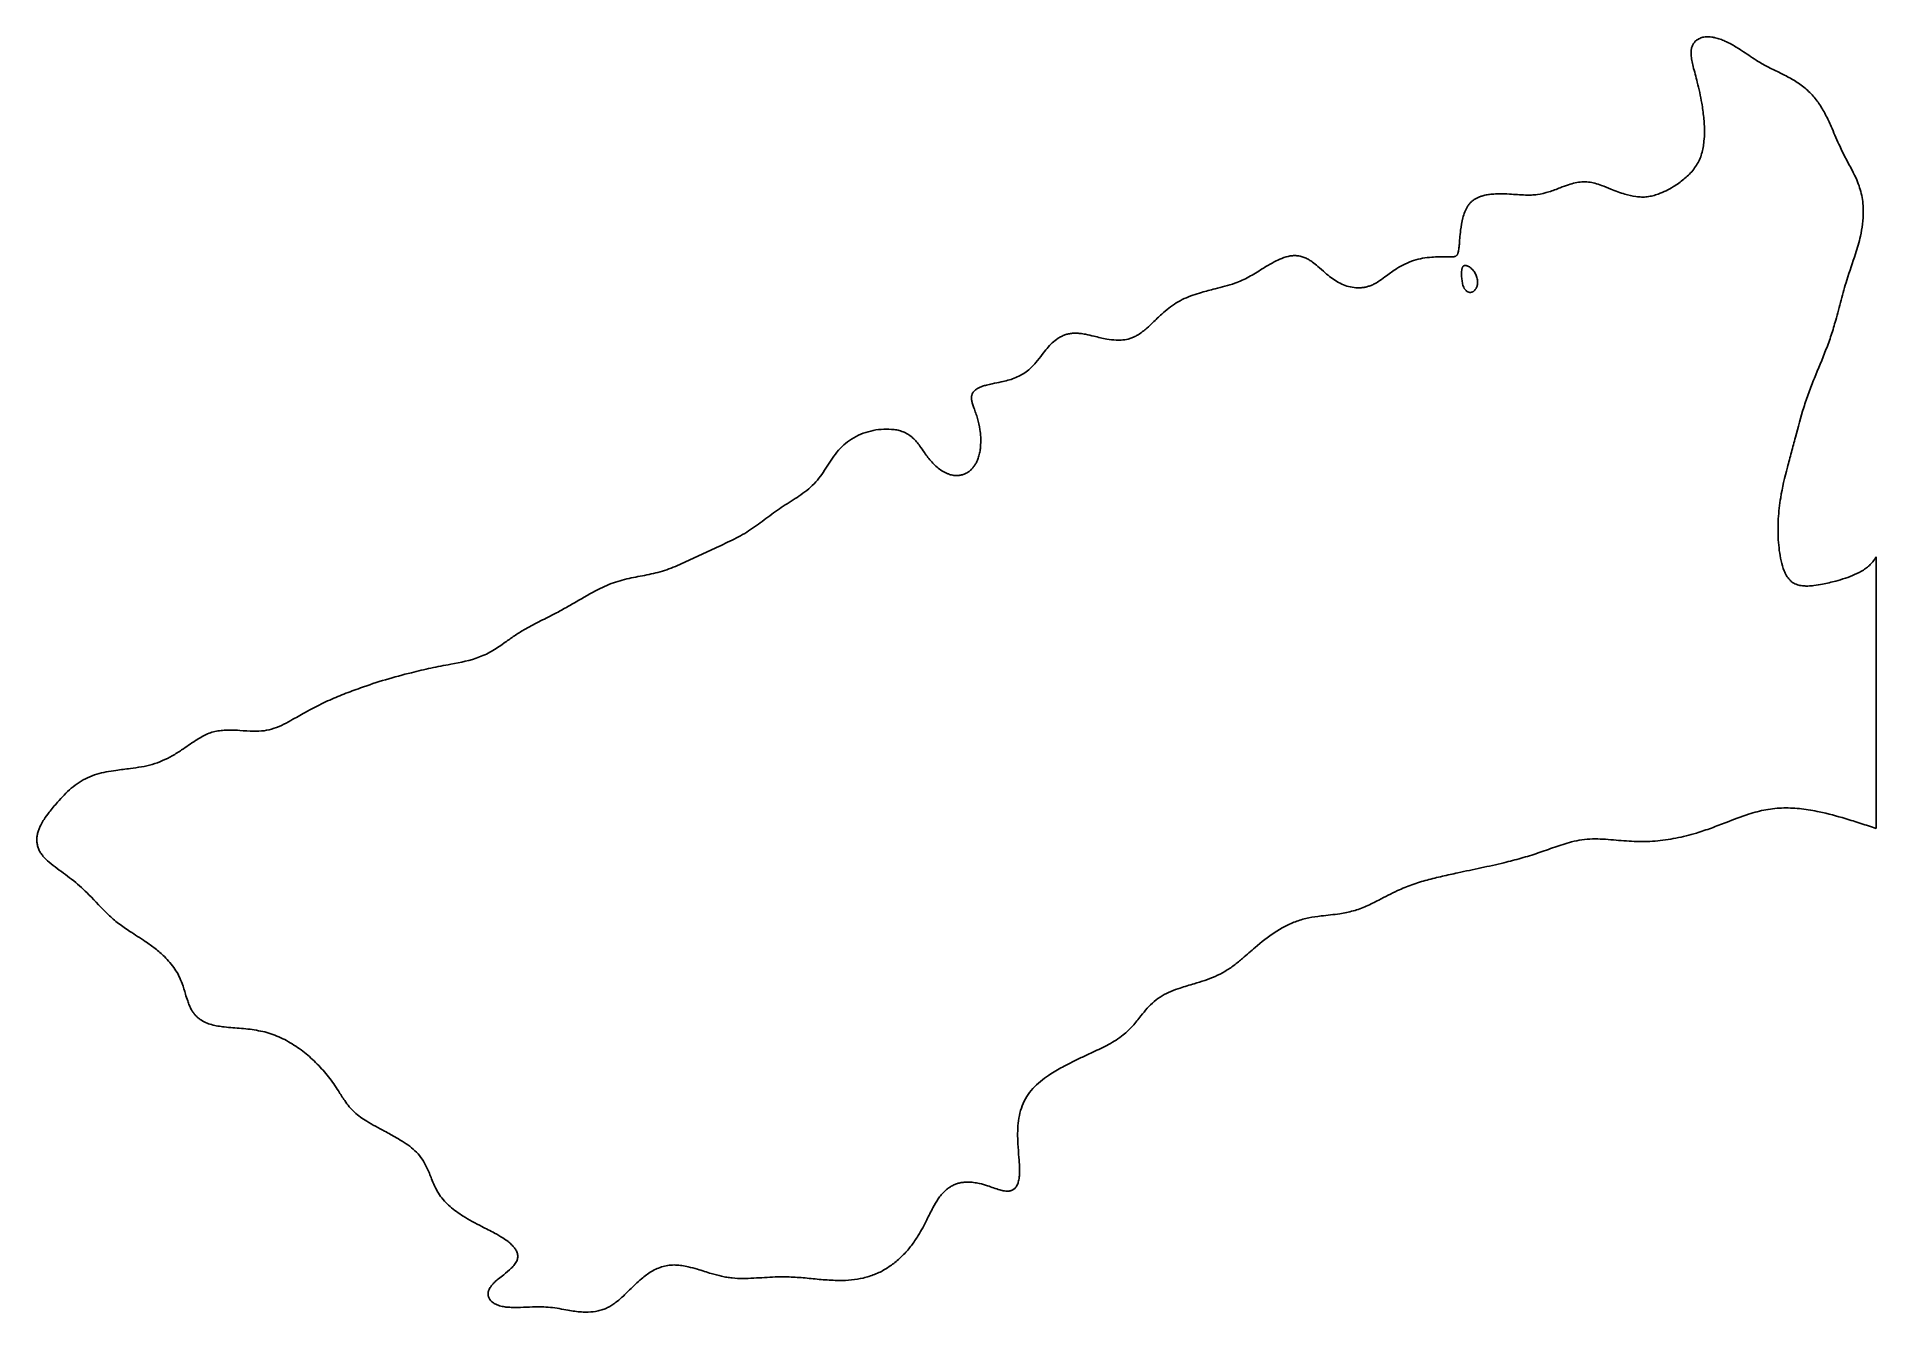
# Model space of a CAD drawing. Header units: millimetres. Extents: x 20 to 180, y -135 to -24.
import ezdxf

# ---------------------------------------------------------------- set-up
doc = ezdxf.new("R2010")
doc.units = ezdxf.units.MM
doc.layers.add('outline', color=7, linetype='Continuous')

msp = doc.modelspace()

# ---------------------------------------------------------------- linework, layer by layer
at = {"layer": 'outline'}
msp.add_line((180, -92.76), (180, -69.14), dxfattribs=at)
for points, knots in [([(180, -69.14), (179.95, -69.22), (179.89, -69.31), (179.75, -69.5), (179.66, -69.62), (179.46, -69.83), (179.36, -69.93), (179.13, -70.12), (179.01, -70.2), (178.65, -70.44), (178.39, -70.57), (177.86, -70.8), (177.59, -70.9), (177.04, -71.08), (176.76, -71.17), (176.1, -71.34), (175.72, -71.43), (175.08, -71.56), (174.83, -71.6), (174.4, -71.65), (174.23, -71.67), (173.94, -71.68), (173.82, -71.67), (173.63, -71.66), (173.55, -71.65), (173.4, -71.63), (173.33, -71.62), (173.18, -71.58), (173.11, -71.55), (172.96, -71.49), (172.89, -71.46), (172.76, -71.38), (172.7, -71.34), (172.58, -71.25), (172.52, -71.19), (172.42, -71.08), (172.37, -71.02), (172.28, -70.9), (172.23, -70.84), (172.12, -70.64), (172.05, -70.5), (171.87, -70.08), (171.79, -69.78), (171.66, -69.18), (171.61, -68.88), (171.53, -68.27), (171.5, -67.97), (171.45, -67.05), (171.45, -66.43), (171.5, -65.51), (171.53, -65.21), (171.59, -64.6), (171.64, -64.29), (171.83, -63.1), (172.04, -62.22), (172.39, -60.91), (172.5, -60.48), (172.74, -59.6), (172.85, -59.17), (173.2, -57.86), (173.43, -57), (173.83, -55.71), (173.97, -55.28), (174.28, -54.44), (174.45, -54.02), (174.95, -52.77), (175.31, -51.95), (175.79, -50.69), (175.95, -50.27), (176.23, -49.41), (176.35, -48.98), (176.64, -47.97), (176.79, -47.38), (177.1, -46.22), (177.26, -45.64), (177.68, -44.3), (177.95, -43.54), (178.36, -42.27), (178.51, -41.76), (178.7, -40.89), (178.77, -40.54), (178.86, -39.83), (178.88, -39.48), (178.87, -38.88), (178.86, -38.65), (178.82, -38.17), (178.78, -37.94), (178.69, -37.47), (178.63, -37.25), (178.49, -36.79), (178.4, -36.57), (178.19, -36.06), (178.04, -35.78), (177.8, -35.31), (177.7, -35.13), (177.5, -34.76), (177.4, -34.57), (177.11, -34.01), (176.93, -33.62), (176.52, -32.73), (176.3, -32.2), (175.92, -31.35), (175.77, -31), (175.42, -30.34), (175.23, -30.02), (174.81, -29.4), (174.58, -29.11), (174.06, -28.57), (173.78, -28.33), (173.18, -27.88), (172.86, -27.68), (172.2, -27.32), (171.87, -27.15), (171.19, -26.82), (170.85, -26.66), (170.35, -26.4), (170.18, -26.31), (169.86, -26.12), (169.7, -26.03), (169.12, -25.65), (168.71, -25.36), (168.01, -24.91), (167.72, -24.73), (167.24, -24.46), (167.04, -24.36), (166.7, -24.21), (166.56, -24.15), (166.28, -24.05), (166.14, -24.01), (165.9, -23.96), (165.8, -23.94), (165.61, -23.91), (165.51, -23.9), (165.35, -23.9), (165.28, -23.9), (165.15, -23.9), (165.08, -23.91), (164.95, -23.93), (164.89, -23.95), (164.76, -23.98), (164.7, -24.01), (164.6, -24.05), (164.56, -24.07), (164.49, -24.11), (164.45, -24.14), (164.38, -24.19), (164.34, -24.21), (164.28, -24.27), (164.24, -24.3), (164.19, -24.37), (164.16, -24.4), (164.11, -24.47), (164.08, -24.51), (164.04, -24.59), (164.02, -24.62), (163.97, -24.75), (163.94, -24.83), (163.91, -25), (163.9, -25.09), (163.89, -25.26), (163.89, -25.35), (163.9, -25.61), (163.93, -25.78), (163.99, -26.13), (164.03, -26.3), (164.13, -26.7), (164.19, -26.92), (164.31, -27.38), (164.37, -27.61), (164.58, -28.44), (164.72, -29.05), (164.89, -30.08), (164.95, -30.49), (165.03, -31.32), (165.06, -31.73), (165.06, -32.43), (165.04, -32.7), (165, -33.16), (164.97, -33.35), (164.91, -33.71), (164.86, -33.89), (164.76, -34.25), (164.7, -34.42), (164.55, -34.76), (164.46, -34.92), (164.26, -35.23), (164.15, -35.38), (163.8, -35.81), (163.54, -36.06), (162.97, -36.53), (162.67, -36.74), (162.14, -37.06), (161.93, -37.18), (161.49, -37.39), (161.26, -37.49), (160.87, -37.63), (160.72, -37.68), (160.4, -37.76), (160.24, -37.79), (159.91, -37.83), (159.75, -37.84), (159.42, -37.83), (159.26, -37.82), (158.77, -37.76), (158.45, -37.68), (157.72, -37.46), (157.31, -37.3), (156.63, -37.03), (156.36, -36.92), (155.9, -36.75), (155.71, -36.69), (155.34, -36.59), (155.15, -36.55), (154.76, -36.51), (154.57, -36.51), (154.18, -36.53), (153.99, -36.56), (153.61, -36.64), (153.42, -36.7), (152.99, -36.84), (152.75, -36.93), (152.18, -37.15), (151.86, -37.28), (151.2, -37.48), (150.86, -37.57), (150.35, -37.64), (150.18, -37.65), (149.83, -37.67), (149.66, -37.67), (149.26, -37.65), (149.03, -37.64), (148.57, -37.61), (148.33, -37.59), (147.8, -37.56), (147.49, -37.55), (146.97, -37.56), (146.77, -37.57), (146.43, -37.6), (146.29, -37.62), (146.02, -37.66), (145.89, -37.69), (145.67, -37.75), (145.58, -37.78), (145.41, -37.84), (145.33, -37.88), (145.16, -37.96), (145.09, -38.01), (144.94, -38.11), (144.86, -38.17), (144.73, -38.29), (144.67, -38.35), (144.55, -38.49), (144.49, -38.57), (144.35, -38.8), (144.27, -38.96), (144.13, -39.3), (144.08, -39.47), (143.94, -40), (143.89, -40.36), (143.81, -40.96), (143.79, -41.21), (143.75, -41.61), (143.74, -41.77), (143.72, -42.04), (143.71, -42.15), (143.68, -42.33), (143.67, -42.4), (143.65, -42.52), (143.64, -42.57), (143.62, -42.65), (143.62, -42.68), (143.6, -42.73), (143.59, -42.75), (143.58, -42.79), (143.57, -42.81), (143.55, -42.84), (143.54, -42.86), (143.51, -42.9), (143.5, -42.91), (143.46, -42.94), (143.45, -42.95), (143.41, -42.98), (143.39, -42.99), (143.35, -43), (143.33, -43.01), (143.27, -43.03), (143.23, -43.03), (143.13, -43.04), (143.07, -43.05), (142.86, -43.05), (142.71, -43.05), (142.36, -43.04), (142.15, -43.04), (141.74, -43.04), (141.54, -43.05), (141.07, -43.09), (140.8, -43.12), (140.27, -43.21), (140, -43.27), (139.49, -43.44), (139.24, -43.55), (138.75, -43.78), (138.52, -43.91), (137.98, -44.25), (137.69, -44.46), (137.21, -44.82), (137.02, -44.96), (136.69, -45.19), (136.55, -45.27), (136.32, -45.4), (136.22, -45.45), (136.02, -45.53), (135.92, -45.57), (135.72, -45.63), (135.62, -45.66), (135.41, -45.7), (135.3, -45.72), (135.09, -45.73), (134.99, -45.74), (134.67, -45.73), (134.46, -45.7), (134.04, -45.61), (133.84, -45.55), (133.45, -45.39), (133.26, -45.3), (132.71, -44.97), (132.38, -44.71), (131.84, -44.24), (131.63, -44.05), (131.27, -43.74), (131.12, -43.62), (130.86, -43.43), (130.76, -43.36), (130.54, -43.23), (130.43, -43.17), (130.2, -43.07), (130.08, -43.03), (129.84, -42.97), (129.71, -42.95), (129.46, -42.93), (129.34, -42.93), (129.08, -42.95), (128.96, -42.97), (128.59, -43.05), (128.35, -43.14), (127.89, -43.34), (127.66, -43.45), (127.15, -43.74), (126.86, -43.91), (126.19, -44.33), (125.81, -44.57), (125.22, -44.89), (125.02, -44.99), (124.62, -45.17), (124.41, -45.25), (123.63, -45.53), (123.05, -45.68), (122.08, -45.92), (121.69, -46.02), (121.05, -46.2), (120.8, -46.28), (120.29, -46.46), (120.04, -46.56), (119.56, -46.79), (119.33, -46.91), (118.87, -47.19), (118.66, -47.35), (118.24, -47.67), (118.03, -47.84), (117.57, -48.26), (117.32, -48.51), (116.89, -48.92), (116.72, -49.08), (116.42, -49.34), (116.3, -49.45), (116.05, -49.64), (115.92, -49.73), (115.69, -49.87), (115.6, -49.92), (115.41, -50.01), (115.32, -50.05), (115.12, -50.13), (115.02, -50.16), (114.72, -50.24), (114.51, -50.27), (114.16, -50.29), (114.02, -50.29), (113.6, -50.27), (113.32, -50.24), (112.68, -50.12), (112.31, -50.03), (111.7, -49.88), (111.46, -49.82), (111.05, -49.74), (110.89, -49.72), (110.61, -49.69), (110.5, -49.68), (110.28, -49.68), (110.17, -49.68), (109.95, -49.7), (109.84, -49.72), (109.62, -49.76), (109.52, -49.79), (109.31, -49.87), (109.21, -49.91), (109.01, -50.01), (108.91, -50.06), (108.63, -50.24), (108.46, -50.38), (107.98, -50.83), (107.71, -51.18), (107.26, -51.77), (107.08, -52), (106.76, -52.38), (106.62, -52.52), (106.34, -52.79), (106.19, -52.92), (105.87, -53.15), (105.7, -53.26), (105.36, -53.45), (105.18, -53.53), (104.63, -53.74), (104.25, -53.83), (103.61, -53.97), (103.35, -54.02), (102.92, -54.11), (102.75, -54.15), (102.47, -54.22), (102.35, -54.26), (102.17, -54.32), (102.1, -54.35), (101.96, -54.41), (101.89, -54.45), (101.77, -54.51), (101.73, -54.54), (101.64, -54.6), (101.6, -54.63), (101.54, -54.69), (101.52, -54.72), (101.47, -54.77), (101.45, -54.79), (101.41, -54.85), (101.39, -54.88), (101.36, -54.94), (101.34, -54.97), (101.32, -55.04), (101.31, -55.07), (101.29, -55.14), (101.29, -55.17), (101.28, -55.27), (101.28, -55.34), (101.29, -55.46), (101.29, -55.5), (101.32, -55.64), (101.34, -55.73), (101.41, -55.93), (101.45, -56.05), (101.55, -56.32), (101.6, -56.47), (101.71, -56.78), (101.76, -56.94), (101.9, -57.41), (101.97, -57.74), (102.05, -58.28), (102.07, -58.49), (102.09, -58.93), (102.09, -59.15), (102.07, -59.51), (102.06, -59.66), (102.02, -59.95), (101.99, -60.09), (101.92, -60.37), (101.88, -60.51), (101.79, -60.74), (101.75, -60.83), (101.67, -61), (101.62, -61.09), (101.51, -61.25), (101.45, -61.33), (101.33, -61.47), (101.26, -61.54), (101.11, -61.67), (101.04, -61.73), (100.87, -61.83), (100.79, -61.88), (100.61, -61.95), (100.52, -61.99), (100.33, -62.03), (100.23, -62.05), (100.04, -62.06), (99.94, -62.06), (99.78, -62.05), (99.72, -62.04), (99.52, -62.01), (99.4, -61.97), (99.2, -61.9), (99.12, -61.86), (98.88, -61.75), (98.73, -61.67), (98.45, -61.47), (98.32, -61.36), (98.06, -61.13), (97.94, -61.01), (97.59, -60.62), (97.38, -60.35), (97.05, -59.88), (96.92, -59.68), (96.7, -59.37), (96.6, -59.25), (96.41, -59.02), (96.3, -58.9), (96.08, -58.7), (95.96, -58.6), (95.71, -58.43), (95.57, -58.36), (95.29, -58.24), (95.15, -58.19), (94.85, -58.11), (94.7, -58.08), (94.25, -58.03), (93.95, -58.02), (93.34, -58.05), (93.04, -58.08), (92.44, -58.2), (92.15, -58.28), (91.57, -58.49), (91.3, -58.62), (90.53, -59.06), (90.09, -59.43), (89.52, -60.08), (89.35, -60.31), (89.03, -60.77), (88.88, -61.01), (88.57, -61.49), (88.42, -61.73), (88.09, -62.19), (87.92, -62.41), (87.54, -62.83), (87.33, -63.03), (86.9, -63.4), (86.67, -63.57), (85.99, -64.04), (85.53, -64.33), (84.84, -64.77), (84.62, -64.92), (84.17, -65.23), (83.95, -65.39), (83.29, -65.88), (82.85, -66.22), (82.18, -66.69), (81.95, -66.84), (81.49, -67.13), (81.25, -67.27), (80.51, -67.66), (80, -67.9), (78.98, -68.37), (78.48, -68.6), (77.47, -69.07), (76.97, -69.31), (76.21, -69.66), (75.96, -69.78), (75.46, -69.99), (75.2, -70.1), (74.7, -70.28), (74.45, -70.36), (73.94, -70.5), (73.68, -70.57), (72.91, -70.74), (72.39, -70.83), (71.35, -71.04), (70.83, -71.16), (69.8, -71.5), (69.29, -71.73), (68.14, -72.31), (67.51, -72.68), (66.55, -73.24), (66.23, -73.42), (65.59, -73.78), (65.27, -73.96), (64.5, -74.35), (64.06, -74.57), (63.19, -75.01), (62.76, -75.24), (62.06, -75.65), (61.78, -75.83), (61.24, -76.19), (60.98, -76.38), (60.36, -76.81), (60.01, -77.06), (59.27, -77.5), (58.88, -77.69), (57.67, -78.16), (56.82, -78.33), (55.68, -78.53), (55.39, -78.59), (54.82, -78.69), (54.53, -78.75), (53.68, -78.93), (53.11, -79.07), (51.8, -79.4), (51.05, -79.6), (49.57, -80.04), (48.84, -80.28), (47.63, -80.71), (47.15, -80.89), (46.2, -81.26), (45.73, -81.46), (44.95, -81.81), (44.64, -81.96), (44.04, -82.27), (43.74, -82.43), (43.04, -82.81), (42.64, -83.04), (41.98, -83.42), (41.71, -83.56), (41.17, -83.83), (40.89, -83.95), (40.32, -84.14), (40.02, -84.22), (39.43, -84.3), (39.12, -84.31), (38.42, -84.3), (38.01, -84.27), (37.34, -84.22), (37.07, -84.2), (36.62, -84.2), (36.44, -84.2), (36.08, -84.23), (35.9, -84.25), (35.54, -84.31), (35.37, -84.35), (35.02, -84.45), (34.86, -84.52), (34.37, -84.74), (34.06, -84.92), (33.35, -85.38), (32.96, -85.66), (32.29, -86.11), (32.02, -86.28), (31.47, -86.6), (31.18, -86.74), (30.6, -86.99), (30.29, -87.1), (29.37, -87.37), (28.74, -87.46), (27.68, -87.6), (27.26, -87.65), (26.55, -87.75), (26.27, -87.79), (25.71, -87.9), (25.44, -87.96), (24.89, -88.13), (24.63, -88.23), (24.11, -88.46), (23.87, -88.6), (23.39, -88.91), (23.17, -89.08), (22.74, -89.46), (22.53, -89.65), (22.14, -90.06), (21.95, -90.27), (21.5, -90.77), (21.26, -91.06), (20.87, -91.56), (20.72, -91.76), (20.49, -92.11), (20.41, -92.26), (20.28, -92.51), (20.23, -92.61), (20.14, -92.82), (20.1, -92.92), (20.04, -93.14), (20.01, -93.25), (19.97, -93.47), (19.96, -93.58), (19.95, -93.8), (19.96, -93.92), (19.99, -94.14), (20.01, -94.25), (20.07, -94.46), (20.12, -94.57), (20.21, -94.77), (20.27, -94.86), (20.4, -95.05), (20.47, -95.14), (20.69, -95.39), (20.85, -95.54), (21.25, -95.88), (21.49, -96.07), (21.97, -96.42), (22.21, -96.6), (22.69, -96.95), (22.93, -97.14), (23.4, -97.51), (23.62, -97.71), (24.07, -98.11), (24.28, -98.32), (25.06, -99.1), (25.59, -99.7), (26.46, -100.53), (26.76, -100.79), (27.39, -101.27), (27.72, -101.5), (28.5, -102.01), (28.95, -102.29), (29.69, -102.79), (29.98, -102.99), (30.53, -103.44), (30.8, -103.67), (31.22, -104.08), (31.39, -104.26), (31.69, -104.61), (31.84, -104.8), (32.1, -105.19), (32.22, -105.4), (32.43, -105.82), (32.52, -106.04), (32.71, -106.56), (32.8, -106.87), (32.95, -107.37), (33.01, -107.57), (33.13, -107.9), (33.18, -108.04), (33.29, -108.29), (33.35, -108.42), (33.46, -108.62), (33.51, -108.7), (33.62, -108.85), (33.68, -108.93), (33.8, -109.07), (33.87, -109.14), (34.01, -109.26), (34.08, -109.32), (34.31, -109.48), (34.47, -109.57), (34.81, -109.72), (34.99, -109.78), (35.52, -109.93), (35.89, -109.99), (36.76, -110.09), (37.26, -110.12), (38.26, -110.2), (38.76, -110.26), (39.49, -110.4), (39.73, -110.45), (40.21, -110.58), (40.44, -110.66), (41.14, -110.93), (41.58, -111.15), (42.44, -111.66), (42.85, -111.94), (43.63, -112.56), (44, -112.9), (44.7, -113.61), (45.03, -113.98), (45.5, -114.57), (45.65, -114.77), (45.93, -115.18), (46.07, -115.39), (46.38, -115.88), (46.55, -116.16), (46.87, -116.62), (47, -116.8), (47.28, -117.14), (47.44, -117.3), (47.92, -117.75), (48.28, -118.01), (48.91, -118.39), (49.17, -118.53), (49.69, -118.82), (49.95, -118.95), (50.56, -119.28), (50.9, -119.47), (51.47, -119.8), (51.7, -119.93), (52.14, -120.22), (52.35, -120.37), (52.76, -120.7), (52.95, -120.88), (53.3, -121.27), (53.46, -121.48), (53.73, -121.92), (53.85, -122.16), (54.1, -122.72), (54.22, -123.05), (54.44, -123.59), (54.54, -123.81), (54.74, -124.23), (54.86, -124.43), (55.12, -124.82), (55.26, -125), (55.57, -125.35), (55.74, -125.51), (56.27, -125.97), (56.65, -126.24), (57.57, -126.82), (58.12, -127.11), (59.04, -127.58), (59.42, -127.77), (60.03, -128.1), (60.27, -128.24), (60.66, -128.48), (60.81, -128.59), (61.05, -128.78), (61.15, -128.86), (61.29, -129), (61.35, -129.06), (61.46, -129.18), (61.51, -129.24), (61.59, -129.35), (61.62, -129.4), (61.67, -129.49), (61.7, -129.54), (61.74, -129.64), (61.76, -129.69), (61.79, -129.8), (61.8, -129.85), (61.81, -129.96), (61.81, -130.01), (61.8, -130.12), (61.78, -130.17), (61.76, -130.26), (61.75, -130.3), (61.71, -130.4), (61.67, -130.46), (61.6, -130.58), (61.56, -130.64), (61.43, -130.82), (61.33, -130.92), (61.02, -131.22), (60.8, -131.4), (60.43, -131.7), (60.27, -131.82), (60.03, -132.02), (59.93, -132.1), (59.77, -132.25), (59.71, -132.31), (59.6, -132.44), (59.54, -132.5), (59.46, -132.62), (59.43, -132.66), (59.37, -132.76), (59.34, -132.81), (59.3, -132.9), (59.28, -132.93), (59.26, -133.01), (59.25, -133.04), (59.23, -133.12), (59.23, -133.15), (59.22, -133.23), (59.22, -133.27), (59.22, -133.34), (59.23, -133.38), (59.24, -133.46), (59.25, -133.49), (59.27, -133.56), (59.29, -133.6), (59.32, -133.67), (59.34, -133.7), (59.39, -133.76), (59.41, -133.79), (59.49, -133.88), (59.54, -133.93), (59.66, -134.02), (59.73, -134.07), (59.86, -134.14), (59.93, -134.17), (60.14, -134.26), (60.29, -134.3), (60.59, -134.37), (60.74, -134.39), (61.04, -134.42), (61.2, -134.42), (61.58, -134.43), (61.81, -134.43), (62.39, -134.41), (62.74, -134.4), (63.61, -134.37), (64.13, -134.38), (64.9, -134.45), (65.16, -134.49), (65.68, -134.58), (65.93, -134.63), (66.57, -134.74), (66.96, -134.8), (67.54, -134.84), (67.74, -134.84), (68.22, -134.83), (68.51, -134.8), (68.93, -134.7), (69.07, -134.66), (69.34, -134.57), (69.48, -134.51), (69.74, -134.38), (69.86, -134.31), (70.11, -134.16), (70.23, -134.07), (70.51, -133.86), (70.68, -133.72), (71.08, -133.36), (71.3, -133.13), (71.87, -132.58), (72.21, -132.24), (72.84, -131.71), (73.13, -131.49), (73.6, -131.21), (73.76, -131.13), (74.1, -130.98), (74.27, -130.92), (74.62, -130.82), (74.81, -130.78), (75.17, -130.74), (75.36, -130.73), (75.72, -130.75), (75.91, -130.76), (76.27, -130.82), (76.46, -130.86), (76.91, -130.96), (77.18, -131.03), (77.84, -131.23), (78.24, -131.36), (78.94, -131.57), (79.24, -131.65), (79.69, -131.75), (79.85, -131.78), (80.16, -131.83), (80.31, -131.85), (81.08, -131.93), (81.71, -131.91), (82.95, -131.85), (83.57, -131.81), (84.43, -131.77), (84.66, -131.77), (85.13, -131.77), (85.36, -131.77), (86.05, -131.81), (86.51, -131.84), (87.44, -131.93), (87.9, -131.98), (88.84, -132.05), (89.31, -132.08), (90.13, -132.09), (90.48, -132.07), (91.18, -132), (91.52, -131.95), (92.2, -131.79), (92.53, -131.69), (93.17, -131.43), (93.48, -131.28), (94.07, -130.93), (94.35, -130.73), (94.89, -130.3), (95.14, -130.07), (95.62, -129.57), (95.85, -129.31), (96.27, -128.76), (96.46, -128.47), (96.92, -127.73), (97.16, -127.27), (97.57, -126.45), (97.74, -126.1), (98.06, -125.49), (98.21, -125.23), (98.46, -124.87), (98.55, -124.75), (98.79, -124.47), (98.95, -124.31), (99.2, -124.1), (99.29, -124.03), (99.48, -123.91), (99.57, -123.86), (99.77, -123.76), (99.87, -123.71), (100.08, -123.64), (100.19, -123.61), (100.41, -123.57), (100.52, -123.55), (100.74, -123.53), (100.85, -123.53), (101.13, -123.53), (101.3, -123.54), (101.63, -123.58), (101.79, -123.61), (102.2, -123.7), (102.44, -123.77), (102.85, -123.9), (103.03, -123.97), (103.39, -124.09), (103.56, -124.15), (103.88, -124.24), (104.01, -124.28), (104.22, -124.31), (104.29, -124.31), (104.43, -124.32), (104.5, -124.31), (104.61, -124.3), (104.64, -124.29), (104.71, -124.27), (104.74, -124.26), (104.81, -124.24), (104.84, -124.22), (104.9, -124.19), (104.93, -124.17), (104.99, -124.13), (105.01, -124.11), (105.07, -124.06), (105.09, -124.03), (105.13, -123.98), (105.16, -123.95), (105.2, -123.9), (105.21, -123.87), (105.26, -123.79), (105.28, -123.74), (105.32, -123.64), (105.34, -123.59), (105.37, -123.47), (105.39, -123.39), (105.42, -123.24), (105.43, -123.16), (105.46, -122.96), (105.46, -122.84), (105.47, -122.55), (105.47, -122.37), (105.45, -121.92), (105.43, -121.66), (105.37, -120.99), (105.34, -120.59), (105.29, -119.6), (105.28, -119), (105.38, -118.11), (105.43, -117.82), (105.57, -117.24), (105.66, -116.95), (105.9, -116.41), (106.04, -116.15), (106.38, -115.66), (106.57, -115.43), (106.99, -115.01), (107.21, -114.81), (107.69, -114.45), (107.93, -114.28), (108.56, -113.87), (108.95, -113.65), (109.65, -113.28), (109.95, -113.12), (110.55, -112.83), (110.86, -112.68), (111.62, -112.33), (112.08, -112.12), (112.99, -111.67), (113.44, -111.44), (114.08, -111.03), (114.29, -110.88), (114.63, -110.6), (114.77, -110.48), (115.05, -110.22), (115.18, -110.08), (115.56, -109.66), (115.79, -109.36), (116.2, -108.84), (116.38, -108.62), (116.76, -108.2), (116.96, -108), (117.39, -107.63), (117.62, -107.47), (118.11, -107.18), (118.36, -107.05), (118.89, -106.83), (119.16, -106.73), (119.83, -106.51), (120.25, -106.39), (121.28, -106.08), (121.89, -105.89), (122.77, -105.5), (123.05, -105.36), (123.6, -105.03), (123.87, -104.86), (124.38, -104.47), (124.63, -104.27), (125.24, -103.75), (125.6, -103.43), (126.51, -102.65), (127.07, -102.2), (127.97, -101.61), (128.28, -101.42), (128.92, -101.09), (129.25, -100.95), (129.93, -100.71), (130.28, -100.61), (130.98, -100.47), (131.34, -100.42), (132.24, -100.31), (132.78, -100.26), (133.72, -100.12), (134.11, -100.04), (134.7, -99.88), (134.89, -99.82), (135.27, -99.68), (135.45, -99.61), (136, -99.36), (136.36, -99.18), (136.99, -98.85), (137.26, -98.71), (137.8, -98.43), (138.08, -98.3), (138.77, -97.98), (139.18, -97.81), (140.04, -97.5), (140.48, -97.37), (141.36, -97.13), (141.81, -97.02), (142.7, -96.82), (143.15, -96.72), (144.27, -96.48), (144.94, -96.34), (146.28, -96.05), (146.95, -95.9), (148.11, -95.62), (148.61, -95.49), (149.6, -95.21), (150.09, -95.06), (151.06, -94.73), (151.54, -94.56), (152.51, -94.22), (153, -94.06), (153.79, -93.86), (154.09, -93.8), (154.7, -93.71), (155, -93.69), (155.92, -93.66), (156.53, -93.71), (157.74, -93.81), (158.34, -93.86), (159.25, -93.9), (159.55, -93.91), (160.16, -93.9), (160.46, -93.89), (161.37, -93.81), (161.97, -93.72), (163.17, -93.49), (163.77, -93.34), (164.79, -93.03), (165.23, -92.88), (166.09, -92.57), (166.51, -92.4), (167.59, -91.99), (168.24, -91.74), (169.39, -91.36), (169.89, -91.23), (170.92, -91.04), (171.44, -90.99), (172.48, -90.97), (172.99, -91), (174.03, -91.12), (174.54, -91.21), (175.81, -91.48), (176.56, -91.68), (177.76, -92.04), (178.21, -92.18), (179.11, -92.47), (179.55, -92.61), (180, -92.76)], [0, 0, 0, 0, 0.000655, 0.000655, 0.001618, 0.001618, 0.002581, 0.002581, 0.003545, 0.003545, 0.005465, 0.005465, 0.007386, 0.007386, 0.009309, 0.009309, 0.011889, 0.011889, 0.013608, 0.013608, 0.014754, 0.014754, 0.015517, 0.015517, 0.016026, 0.016026, 0.016535, 0.016535, 0.017043, 0.017043, 0.01755, 0.01755, 0.018057, 0.018057, 0.018565, 0.018565, 0.019073, 0.019073, 0.019582, 0.019582, 0.020597, 0.020597, 0.022625, 0.022625, 0.024654, 0.024654, 0.026683, 0.026683, 0.030752, 0.030752, 0.032786, 0.032786, 0.03482, 0.03482, 0.0408, 0.0408, 0.043787, 0.043787, 0.046774, 0.046774, 0.052719, 0.052719, 0.055695, 0.055695, 0.058671, 0.058671, 0.064622, 0.064622, 0.067602, 0.067602, 0.070582, 0.070582, 0.07457, 0.07457, 0.078558, 0.078558, 0.08388, 0.08388, 0.087418, 0.087418, 0.089775, 0.089775, 0.092126, 0.092126, 0.093698, 0.093698, 0.095269, 0.095269, 0.096839, 0.096839, 0.09841, 0.09841, 0.100507, 0.100507, 0.101904, 0.101904, 0.103302, 0.103302, 0.106098, 0.106098, 0.109834, 0.109834, 0.112321, 0.112321, 0.114798, 0.114798, 0.117267, 0.117267, 0.119737, 0.119737, 0.122224, 0.122224, 0.124695, 0.124695, 0.127198, 0.127198, 0.128445, 0.128445, 0.129686, 0.129686, 0.133018, 0.133018, 0.13523, 0.13523, 0.136702, 0.136702, 0.137684, 0.137684, 0.138663, 0.138663, 0.139317, 0.139317, 0.13997, 0.13997, 0.140406, 0.140406, 0.140841, 0.140841, 0.141276, 0.141276, 0.141711, 0.141711, 0.142002, 0.142002, 0.142292, 0.142292, 0.142583, 0.142583, 0.142873, 0.142873, 0.143163, 0.143163, 0.143454, 0.143454, 0.143744, 0.143744, 0.144321, 0.144321, 0.1449, 0.1449, 0.145481, 0.145481, 0.14664, 0.14664, 0.147798, 0.147798, 0.149353, 0.149353, 0.150908, 0.150908, 0.155049, 0.155049, 0.15781, 0.15781, 0.160565, 0.160565, 0.162403, 0.162403, 0.163629, 0.163629, 0.164853, 0.164853, 0.166075, 0.166075, 0.167296, 0.167296, 0.168518, 0.168518, 0.170945, 0.170945, 0.173384, 0.173384, 0.175016, 0.175016, 0.176646, 0.176646, 0.177734, 0.177734, 0.17882, 0.17882, 0.179906, 0.179906, 0.180993, 0.180993, 0.183159, 0.183159, 0.186065, 0.186065, 0.188006, 0.188006, 0.189298, 0.189298, 0.190583, 0.190583, 0.191864, 0.191864, 0.19315, 0.19315, 0.19444, 0.19444, 0.196165, 0.196165, 0.198462, 0.198462, 0.200744, 0.200744, 0.201884, 0.201884, 0.203025, 0.203025, 0.204557, 0.204557, 0.206091, 0.206091, 0.208131, 0.208131, 0.209491, 0.209491, 0.210399, 0.210399, 0.211304, 0.211304, 0.211909, 0.211909, 0.212513, 0.212513, 0.213115, 0.213115, 0.213718, 0.213718, 0.21432, 0.21432, 0.214924, 0.214924, 0.216123, 0.216123, 0.217329, 0.217329, 0.219743, 0.219743, 0.221359, 0.221359, 0.222436, 0.222436, 0.223154, 0.223154, 0.223633, 0.223633, 0.223951, 0.223951, 0.224164, 0.224164, 0.224305, 0.224305, 0.224447, 0.224447, 0.224588, 0.224588, 0.224728, 0.224728, 0.224868, 0.224868, 0.225009, 0.225009, 0.22515, 0.22515, 0.225432, 0.225432, 0.22581, 0.22581, 0.22682, 0.22682, 0.22817, 0.22817, 0.229518, 0.229518, 0.231312, 0.231312, 0.233101, 0.233101, 0.234889, 0.234889, 0.236677, 0.236677, 0.239065, 0.239065, 0.240658, 0.240658, 0.241716, 0.241716, 0.242423, 0.242423, 0.243129, 0.243129, 0.243834, 0.243834, 0.244539, 0.244539, 0.245244, 0.245244, 0.246643, 0.246643, 0.248046, 0.248046, 0.249453, 0.249453, 0.252263, 0.252263, 0.254155, 0.254155, 0.255413, 0.255413, 0.256252, 0.256252, 0.257089, 0.257089, 0.257923, 0.257923, 0.258756, 0.258756, 0.259591, 0.259591, 0.260427, 0.260427, 0.262095, 0.262095, 0.263771, 0.263771, 0.266008, 0.266008, 0.268981, 0.268981, 0.270453, 0.270453, 0.27193, 0.27193, 0.275897, 0.275897, 0.278554, 0.278554, 0.280325, 0.280325, 0.282093, 0.282093, 0.28386, 0.28386, 0.28562, 0.28562, 0.287375, 0.287375, 0.289737, 0.289737, 0.29131, 0.29131, 0.292358, 0.292358, 0.293403, 0.293403, 0.294101, 0.294101, 0.294798, 0.294798, 0.295495, 0.295495, 0.296879, 0.296879, 0.297809, 0.297809, 0.299664, 0.299664, 0.302149, 0.302149, 0.303805, 0.303805, 0.304907, 0.304907, 0.305641, 0.305641, 0.306375, 0.306375, 0.307108, 0.307108, 0.30784, 0.30784, 0.308573, 0.308573, 0.309307, 0.309307, 0.310764, 0.310764, 0.31369, 0.31369, 0.31565, 0.31565, 0.316955, 0.316955, 0.318256, 0.318256, 0.319556, 0.319556, 0.320856, 0.320856, 0.323452, 0.323452, 0.325198, 0.325198, 0.326362, 0.326362, 0.327137, 0.327137, 0.327654, 0.327654, 0.328169, 0.328169, 0.328513, 0.328513, 0.328856, 0.328856, 0.329086, 0.329086, 0.329315, 0.329315, 0.329543, 0.329543, 0.329772, 0.329772, 0.330001, 0.330001, 0.330229, 0.330229, 0.330684, 0.330684, 0.33099, 0.33099, 0.331601, 0.331601, 0.332418, 0.332418, 0.333507, 0.333507, 0.334596, 0.334596, 0.336767, 0.336767, 0.338216, 0.338216, 0.339665, 0.339665, 0.340632, 0.340632, 0.341597, 0.341597, 0.342561, 0.342561, 0.343205, 0.343205, 0.343848, 0.343848, 0.344491, 0.344491, 0.345133, 0.345133, 0.345775, 0.345775, 0.346417, 0.346417, 0.347059, 0.347059, 0.347701, 0.347701, 0.348344, 0.348344, 0.348774, 0.348774, 0.349631, 0.349631, 0.350204, 0.350204, 0.351345, 0.351345, 0.352488, 0.352488, 0.353633, 0.353633, 0.355919, 0.355919, 0.357448, 0.357448, 0.358466, 0.358466, 0.35948, 0.35948, 0.360489, 0.360489, 0.361496, 0.361496, 0.362503, 0.362503, 0.363514, 0.363514, 0.365519, 0.365519, 0.367535, 0.367535, 0.369554, 0.369554, 0.371574, 0.371574, 0.375397, 0.375397, 0.377275, 0.377275, 0.379147, 0.379147, 0.381024, 0.381024, 0.382903, 0.382903, 0.384786, 0.384786, 0.386668, 0.386668, 0.390269, 0.390269, 0.392076, 0.392076, 0.393886, 0.393886, 0.397509, 0.397509, 0.399324, 0.399324, 0.401139, 0.401139, 0.404864, 0.404864, 0.408565, 0.408565, 0.412239, 0.412239, 0.414065, 0.414065, 0.415882, 0.415882, 0.417633, 0.417633, 0.419377, 0.419377, 0.422861, 0.422861, 0.42642, 0.42642, 0.430056, 0.430056, 0.43494, 0.43494, 0.437386, 0.437386, 0.439821, 0.439821, 0.443075, 0.443075, 0.44631, 0.44631, 0.448461, 0.448461, 0.450611, 0.450611, 0.453472, 0.453472, 0.456317, 0.456317, 0.46204, 0.46204, 0.463989, 0.463989, 0.465927, 0.465927, 0.469772, 0.469772, 0.474904, 0.474904, 0.480005, 0.480005, 0.483384, 0.483384, 0.486773, 0.486773, 0.489028, 0.489028, 0.491291, 0.491291, 0.494314, 0.494314, 0.496328, 0.496328, 0.498334, 0.498334, 0.500326, 0.500326, 0.502329, 0.502329, 0.505018, 0.505018, 0.50681, 0.50681, 0.508003, 0.508003, 0.509195, 0.509195, 0.510385, 0.510385, 0.511575, 0.511575, 0.513953, 0.513953, 0.517142, 0.517142, 0.519265, 0.519265, 0.521383, 0.521383, 0.523499, 0.523499, 0.527726, 0.527726, 0.530558, 0.530558, 0.532445, 0.532445, 0.534326, 0.534326, 0.536202, 0.536202, 0.538077, 0.538077, 0.539956, 0.539956, 0.541838, 0.541838, 0.543718, 0.543718, 0.546234, 0.546234, 0.54791, 0.54791, 0.549027, 0.549027, 0.549772, 0.549772, 0.550516, 0.550516, 0.551259, 0.551259, 0.552, 0.552, 0.552741, 0.552741, 0.553482, 0.553482, 0.554222, 0.554222, 0.554964, 0.554964, 0.555708, 0.555708, 0.557193, 0.557193, 0.559181, 0.559181, 0.561162, 0.561162, 0.563143, 0.563143, 0.565126, 0.565126, 0.567108, 0.567108, 0.572421, 0.572421, 0.575051, 0.575051, 0.577676, 0.577676, 0.581216, 0.581216, 0.583571, 0.583571, 0.585923, 0.585923, 0.587492, 0.587492, 0.589057, 0.589057, 0.590621, 0.590621, 0.592188, 0.592188, 0.594284, 0.594284, 0.595682, 0.595682, 0.596612, 0.596612, 0.59754, 0.59754, 0.59816, 0.59816, 0.598779, 0.598779, 0.599398, 0.599398, 0.600017, 0.600017, 0.601246, 0.601246, 0.602481, 0.602481, 0.604953, 0.604953, 0.608268, 0.608268, 0.611574, 0.611574, 0.613215, 0.613215, 0.614856, 0.614856, 0.618149, 0.618149, 0.621447, 0.621447, 0.62475, 0.62475, 0.628056, 0.628056, 0.629709, 0.629709, 0.63136, 0.63136, 0.633569, 0.633569, 0.635037, 0.635037, 0.636502, 0.636502, 0.639416, 0.639416, 0.641375, 0.641375, 0.643336, 0.643336, 0.64595, 0.64595, 0.647692, 0.647692, 0.649429, 0.649429, 0.651158, 0.651158, 0.652885, 0.652885, 0.654624, 0.654624, 0.656957, 0.656957, 0.658509, 0.658509, 0.660056, 0.660056, 0.6616, 0.6616, 0.663145, 0.663145, 0.666226, 0.666226, 0.670351, 0.670351, 0.67311, 0.67311, 0.674944, 0.674944, 0.676165, 0.676165, 0.676979, 0.676979, 0.677522, 0.677522, 0.678063, 0.678063, 0.678425, 0.678425, 0.678786, 0.678786, 0.679146, 0.679146, 0.679504, 0.679504, 0.679862, 0.679862, 0.68022, 0.68022, 0.68046, 0.68046, 0.680938, 0.680938, 0.681417, 0.681417, 0.682367, 0.682367, 0.68426, 0.68426, 0.685534, 0.685534, 0.686384, 0.686384, 0.686952, 0.686952, 0.687518, 0.687518, 0.687896, 0.687896, 0.688273, 0.688273, 0.688525, 0.688525, 0.688777, 0.688777, 0.689028, 0.689028, 0.689279, 0.689279, 0.68953, 0.68953, 0.689782, 0.689782, 0.690033, 0.690033, 0.690286, 0.690286, 0.690539, 0.690539, 0.691041, 0.691041, 0.691547, 0.691547, 0.692055, 0.692055, 0.693064, 0.693064, 0.69408, 0.69408, 0.695099, 0.695099, 0.696628, 0.696628, 0.698928, 0.698928, 0.702375, 0.702375, 0.704099, 0.704099, 0.705833, 0.705833, 0.708413, 0.708413, 0.7097, 0.7097, 0.711609, 0.711609, 0.712571, 0.712571, 0.713532, 0.713532, 0.714492, 0.714492, 0.715451, 0.715451, 0.71688, 0.71688, 0.719, 0.719, 0.722134, 0.722134, 0.724516, 0.724516, 0.725731, 0.725731, 0.726948, 0.726948, 0.728166, 0.728166, 0.729386, 0.729386, 0.73061, 0.73061, 0.731836, 0.731836, 0.73368, 0.73368, 0.736455, 0.736455, 0.738507, 0.738507, 0.739539, 0.739539, 0.740573, 0.740573, 0.744687, 0.744687, 0.748822, 0.748822, 0.750363, 0.750363, 0.7519, 0.7519, 0.754961, 0.754961, 0.75806, 0.75806, 0.761169, 0.761169, 0.763494, 0.763494, 0.765808, 0.765808, 0.768106, 0.768106, 0.770386, 0.770386, 0.772655, 0.772655, 0.774928, 0.774928, 0.77722, 0.77722, 0.779518, 0.779518, 0.782964, 0.782964, 0.785577, 0.785577, 0.787538, 0.787538, 0.788519, 0.788519, 0.789982, 0.789982, 0.790717, 0.790717, 0.791452, 0.791452, 0.792187, 0.792187, 0.792922, 0.792922, 0.793658, 0.793658, 0.794394, 0.794394, 0.795498, 0.795498, 0.796603, 0.796603, 0.798259, 0.798259, 0.799504, 0.799504, 0.800749, 0.800749, 0.801676, 0.801676, 0.802141, 0.802141, 0.802603, 0.802603, 0.802835, 0.802835, 0.803067, 0.803067, 0.803299, 0.803299, 0.80353, 0.80353, 0.803762, 0.803762, 0.803994, 0.803994, 0.804226, 0.804226, 0.804459, 0.804459, 0.804807, 0.804807, 0.805156, 0.805156, 0.805678, 0.805678, 0.806202, 0.806202, 0.806987, 0.806987, 0.808166, 0.808166, 0.809937, 0.809937, 0.81259, 0.81259, 0.816533, 0.816533, 0.818512, 0.818512, 0.820484, 0.820484, 0.82245, 0.82245, 0.824417, 0.824417, 0.826393, 0.826393, 0.828377, 0.828377, 0.831352, 0.831352, 0.833588, 0.833588, 0.835822, 0.835822, 0.839168, 0.839168, 0.842524, 0.842524, 0.8442, 0.8442, 0.845449, 0.845449, 0.846699, 0.846699, 0.849217, 0.849217, 0.851087, 0.851087, 0.852963, 0.852963, 0.854839, 0.854839, 0.856721, 0.856721, 0.858611, 0.858611, 0.861458, 0.861458, 0.865708, 0.865708, 0.867824, 0.867824, 0.86994, 0.86994, 0.872059, 0.872059, 0.875239, 0.875239, 0.879995, 0.879995, 0.882381, 0.882381, 0.884768, 0.884768, 0.887157, 0.887157, 0.889554, 0.889554, 0.893148, 0.893148, 0.895822, 0.895822, 0.897154, 0.897154, 0.898479, 0.898479, 0.901159, 0.901159, 0.903174, 0.903174, 0.905189, 0.905189, 0.908194, 0.908194, 0.911222, 0.911222, 0.914257, 0.914257, 0.917304, 0.917304, 0.921842, 0.921842, 0.926365, 0.926365, 0.929775, 0.929775, 0.933178, 0.933178, 0.936569, 0.936569, 0.939962, 0.939962, 0.941988, 0.941988, 0.944018, 0.944018, 0.948063, 0.948063, 0.952065, 0.952065, 0.954066, 0.954066, 0.956065, 0.956065, 0.960117, 0.960117, 0.964168, 0.964168, 0.967211, 0.967211, 0.970234, 0.970234, 0.974832, 0.974832, 0.978281, 0.978281, 0.981723, 0.981723, 0.985163, 0.985163, 0.988605, 0.988605, 0.993757, 0.993757, 0.99689, 0.99689, 1, 1, 1, 1]), ([(144.44, -46.07), (144.44, -46.07), (144.44, -46.07), (144.41, -46.05), (144.38, -46.03), (144.33, -45.99), (144.3, -45.97), (144.26, -45.92), (144.24, -45.89), (144.18, -45.81), (144.14, -45.75), (144.09, -45.62), (144.06, -45.56), (144, -45.36), (143.98, -45.22), (143.94, -44.95), (143.93, -44.81), (143.92, -44.58), (143.92, -44.49), (143.93, -44.33), (143.93, -44.27), (143.94, -44.17), (143.95, -44.13), (143.96, -44.06), (143.97, -44.04), (143.98, -43.99), (143.99, -43.98), (144, -43.95), (144.01, -43.94), (144.02, -43.92), (144.02, -43.91), (144.04, -43.89), (144.05, -43.88), (144.06, -43.86), (144.07, -43.85), (144.09, -43.83), (144.1, -43.83), (144.12, -43.81), (144.13, -43.81), (144.15, -43.8), (144.17, -43.8), (144.19, -43.79), (144.2, -43.79), (144.24, -43.79), (144.26, -43.79), (144.3, -43.79), (144.32, -43.8), (144.36, -43.81), (144.4, -43.82), (144.46, -43.84), (144.49, -43.85), (144.57, -43.9), (144.63, -43.93), (144.73, -44.01), (144.78, -44.05), (144.87, -44.14), (144.92, -44.19), (145, -44.29), (145.03, -44.35), (145.1, -44.46), (145.13, -44.51), (145.18, -44.63), (145.21, -44.69), (145.25, -44.81), (145.27, -44.88), (145.29, -45), (145.3, -45.07), (145.31, -45.2), (145.31, -45.26), (145.3, -45.37), (145.3, -45.41), (145.29, -45.5), (145.28, -45.54), (145.25, -45.62), (145.24, -45.66), (145.21, -45.73), (145.2, -45.76), (145.17, -45.81), (145.16, -45.83), (145.13, -45.88), (145.11, -45.9), (145.07, -45.95), (145.05, -45.97), (145.02, -46), (145, -46.01), (144.97, -46.03), (144.95, -46.05), (144.92, -46.07), (144.9, -46.07), (144.87, -46.09), (144.85, -46.1), (144.82, -46.11), (144.8, -46.11), (144.76, -46.12), (144.74, -46.12), (144.7, -46.13), (144.68, -46.13), (144.64, -46.13), (144.63, -46.13), (144.59, -46.12), (144.57, -46.12), (144.53, -46.11), (144.51, -46.1), (144.48, -46.09), (144.46, -46.08), (144.44, -46.07)], [0, 0, 0, 0, 0.000496, 0.000496, 0.103622, 0.103622, 0.207011, 0.207011, 0.310628, 0.310628, 0.516764, 0.516764, 0.724044, 0.724044, 1.137804, 1.137804, 1.552966, 1.552966, 1.830092, 1.830092, 2.01478, 2.01478, 2.137817, 2.137817, 2.219807, 2.219807, 2.274482, 2.274482, 2.310962, 2.310962, 2.347391, 2.347391, 2.383749, 2.383749, 2.420031, 2.420031, 2.456268, 2.456268, 2.49252, 2.49252, 2.528835, 2.528835, 2.565222, 2.565222, 2.637607, 2.637607, 2.686238, 2.686238, 2.78324, 2.78324, 2.880463, 2.880463, 3.074199, 3.074199, 3.268232, 3.268232, 3.462375, 3.462375, 3.656602, 3.656602, 3.850906, 3.850906, 4.045198, 4.045198, 4.23939, 4.23939, 4.433423, 4.433423, 4.627311, 4.627311, 4.756924, 4.756924, 4.886438, 4.886438, 5.015798, 5.015798, 5.102231, 5.102231, 5.188605, 5.188605, 5.274901, 5.274901, 5.361095, 5.361095, 5.418709, 5.418709, 5.476301, 5.476301, 5.533875, 5.533875, 5.591433, 5.591433, 5.648979, 5.648979, 5.706516, 5.706516, 5.764049, 5.764049, 5.821584, 5.821584, 5.879126, 5.879126, 5.936682, 5.936682, 5.994258, 5.994258, 5.994258, 5.994258])]:
    msp.add_open_spline(points, degree=3, knots=knots, dxfattribs=at)

doc.saveas('drawing.dxf')
